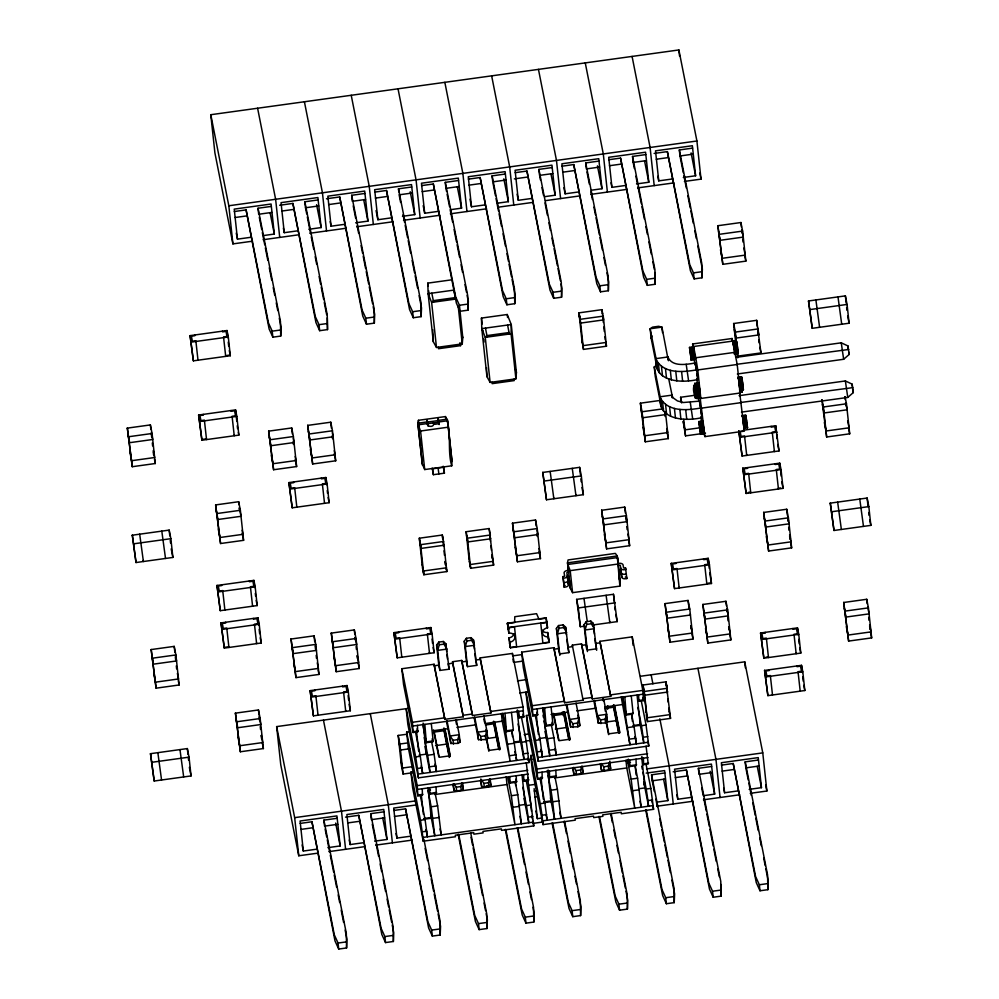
<?xml version="1.0" encoding="UTF-8"?>
<svg xmlns="http://www.w3.org/2000/svg" width="999" height="999" viewBox="0 0 999 999"><rect width="100%" height="100%" fill="white"/><g stroke="black" fill="none" stroke-linecap="round" stroke-linejoin="round"><path stroke-width="1.5" d="M451.735 465.809C447.003 450.237 452.247 431.056 445.467 416.571L418.444 420.304L417.844 423.214L422.215 463.761L424.712 469.555L451.735 465.809L452.01 461.288L447.652 420.741L438.436 422.015L438.024 419.592M569.418 580.869L570.392 588.486L572.577 592.657L619.867 586.113L617.245 555.968L615.372 553.396L568.081 559.939L567.482 562.849L568.606 571.965L566.87 572.689L568.369 584.44A3.284 1.923 -6.1 0 1 565.571 587.025L564.21 587.225L562.924 576.598L564.71 576.148L564.073 572.852A3.734 2.185 -6.1 0 1 566.895 570.566L568.294 570.354M515.909 378.833L511.063 333.791L511.263 324.538L507.242 314.51L481.456 318.082L481.78 328.609L486.95 376.673L490.122 382.405L515.909 378.833L516.433 372.59L511.263 324.538L481.78 328.609L485.264 337.362L490.122 382.405M622.502 696.665L629.969 744.767L621.178 696.852M234.315 211.526L246.091 209.89L269.131 329.008L272.852 337.163L280.707 336.076L280.444 321.341L258.042 208.242L271.278 206.406M280.707 336.076L281.094 327.347L279.27 318.182M279.658 205.257L292.894 203.421L315.934 322.527L319.668 330.681L327.51 329.595L327.247 314.872L304.857 201.761L318.094 199.937M327.51 329.595L327.297 317.819M300.175 823.413L311.95 821.777L334.99 940.896L338.711 949.05L346.566 947.964L346.303 933.228L323.901 820.129L337.138 818.293M326.473 198.776L339.71 196.94L362.749 316.059L366.471 324.213L374.325 323.127L374.063 308.391L351.66 195.292L364.897 193.456M346.566 947.964L346.94 939.235L345.13 930.069M374.325 323.127L374.712 314.398L373.189 306.755M345.517 817.145L358.753 815.309L381.793 934.415L385.527 942.569L393.369 941.483L393.107 926.76L370.716 813.648L383.953 811.825M374.75 192.095L386.513 190.472L409.553 309.578L413.286 317.732L421.128 316.646L420.866 301.91L398.476 188.811L411.713 186.988M393.369 941.483L393.756 932.766L392.245 925.124M421.128 316.646L421.516 307.917L419.093 295.692M393.793 810.464L405.569 808.828L428.608 927.946L432.33 936.1L440.184 935.014L439.922 920.279L423.876 839.272M421.553 185.614L433.329 183.991L456.368 303.097L460.089 311.263L467.944 310.177L467.682 295.442L445.279 182.342L458.529 180.507M440.184 935.014L440.559 926.285L438.136 914.06M467.944 310.177L468.331 301.448L467.12 295.329M458.166 834.34L475.412 921.465L479.145 929.619L486.988 928.533L486.725 913.798L470.691 832.791M468.369 179.146L480.132 177.51L503.171 296.628L506.905 304.782L514.747 303.696L514.485 288.961L492.095 175.861L505.332 174.026M486.988 928.533L487.375 919.804L486.163 913.698M514.747 303.696L515.134 294.967L512.112 279.683M505.282 829.395L522.227 914.984L525.949 923.151L533.803 922.065L533.541 907.329L517.794 827.846M515.172 172.665L526.948 171.041L549.987 290.147L553.708 298.301L561.563 297.215L561.301 282.492L538.898 169.38L552.147 167.557M533.803 922.065L534.178 913.336L532.966 907.217M561.563 297.215L561.95 288.499L561.038 283.903M552.085 822.926L569.03 908.516L572.764 916.67L580.606 915.584L580.344 900.848L564.61 821.378M561.987 166.196L573.751 164.56L596.79 283.679L600.524 291.833L608.366 290.746L608.104 276.011L585.714 162.912L598.95 161.076M580.606 915.584L580.993 906.855L577.971 891.57M608.366 290.746L608.753 282.018L606.942 272.852M598.901 816.445L615.846 902.035L619.567 910.189L627.422 909.102L627.16 894.38L611.113 813.373M608.791 159.715L620.566 158.092L643.606 277.198L647.327 285.352L655.182 284.265L654.919 269.53L632.517 156.431L645.766 154.595M627.422 909.102L627.797 900.386L625.986 891.208M655.182 284.265L654.957 272.49M645.704 809.964L662.649 895.554L666.383 903.72L674.225 902.634L673.963 887.899L651.573 774.799L664.81 772.964M654.133 153.446L667.369 151.611L690.409 270.717L694.143 278.883L701.985 277.797L701.723 263.062L679.332 149.962L692.569 148.127M674.225 902.634L674.612 893.905L671.89 880.144M701.985 277.797L702.372 269.068L697.839 246.141M673.176 771.802L686.425 769.979L709.465 889.085L713.186 897.239L721.041 896.153L720.779 881.418L698.376 768.318L711.613 766.483M721.041 896.153L720.816 884.377M721.465 765.122L733.229 763.498L756.268 882.604L760.002 890.771L767.844 889.684L767.582 874.949L745.192 761.85L758.428 760.014M767.844 889.684L768.231 880.956L765.808 868.73M619.867 586.113L620.142 581.593L617.557 557.567L567.807 564.46L567.482 562.849L617.245 555.968L618.369 565.084L620.317 565.359L621.815 577.047A3.284 1.923 -6.1 0 0 625.461 578.746L626.835 578.558L625.536 567.944L623.651 567.956L623.001 564.697A3.734 2.185 -6.1 0 0 619.455 563.299L618.044 563.473M570.067 586.875L570.267 584.415M452.085 279.77L427.809 283.129L428.134 293.669L433.304 341.72L436.476 347.452L462.262 343.893L462.787 337.637L459.44 305.257L455.719 297.09L433.329 183.991M433.404 422.902C435.464 427.809 425.137 427.597 427.56 422.053L438.611 420.529L439.123 424.612L438.374 420.991L438.436 422.015M689.497 347.402L691.32 360.164L689.497 347.402L693.294 346.878L694.817 359.116M699.013 395.616C696.166 406.643 690.009 383.803 696.103 385.052M694.78 384.54L694.767 383.266L696.553 396.178L700.237 395.679L699.325 387.175L698.451 382.767L698.463 384.028L694.78 384.54L696.553 396.178M698.838 421.566L700.661 434.328L698.838 421.566L702.634 421.029L704.158 433.279M702.522 421.054L702.572 422.177M736.438 342.957C736.088 336.201 739.035 356.031 737.799 352.485M742.07 378.896L741.758 377.335L737.886 377.31L738.386 379.395L742.07 378.896L742.831 383.866L743.368 389.71L739.685 390.222M741.595 378.059L741.758 377.335M742.232 391.833L739.71 392.045L742.232 391.833L742.145 389.647M744.417 415.696L741.97 416.034L745.866 415.472L747.464 427.847L746.79 424.675M743.78 428.359L743.768 427.097L747.452 426.585M438.761 642.107L439.298 644.78L437.687 650.374L439.835 670.429L449.15 669.205L445.841 643.743L443.369 641.47L438.761 642.107L436.625 645.017L438.936 666.545M476.698 665.334L473.476 639.922L471.016 637.649L466.408 638.286L466.933 640.958L465.322 646.553L467.482 666.608L476.785 665.384L475.999 661.375M568.843 652.584L565.621 627.172L563.161 624.899L558.553 625.536L559.078 628.209L557.467 633.803L559.79 655.394M596.653 650.299L593.269 623.351L590.809 621.078L586.201 621.715L586.725 624.387L585.114 629.982L587.437 651.573M668.131 359.727L661.925 327.123L658.616 326.286L652.534 327.135L650.137 328.758L656.043 358.616L657.08 368.231L651.173 338.374L651.935 335.851M452.809 784.265L454.008 790.309L456.668 790.933L461.276 790.296L460.864 786.55L462.025 782.779M480.457 780.444L481.655 786.475L484.315 787.112L488.911 786.475L488.511 782.716L489.672 778.958M572.602 767.694L573.801 773.738L576.448 774.362L581.056 773.726L580.656 769.967L581.818 766.208M600.249 763.873L601.435 769.904L604.095 770.541L608.703 769.904L608.304 766.146L609.465 762.387M446.441 721.241L450.836 743.493L458.091 743.393L457.692 739.647L459.253 734.715L456.256 719.63M474.075 717.419L478.484 739.672L485.739 739.572L485.339 735.826L486.888 730.893L483.903 715.796M566.221 704.67L570.629 726.922L577.884 726.822L577.484 723.076L579.033 718.144L576.048 703.046M593.868 700.848L598.276 723.101L605.531 723.001L605.119 719.243L606.68 714.322L603.696 699.225M417.47 725.399L417.682 731.867L413.074 732.504L412.462 722.277L401.848 668.731L434.103 664.26L444.867 719.317L463.299 716.77L452.535 661.713L461.75 660.439L472.515 715.496L490.946 712.949L480.169 657.891L512.425 653.433L523.026 706.98L523.651 717.207L519.043 717.844L517.532 710.227M431.293 723.488L433.166 740.933L432.779 741.782L426.323 742.669L424.837 724.375M422.24 788.748L422.452 795.216L417.844 795.853L417.232 785.626L406.63 732.08L409.677 731.655M436.063 786.837L436.276 793.306L429.832 794.205L429.62 787.724M511.451 712.399L513.336 729.832L512.937 730.694L506.493 731.58L505.007 713.286M519.043 717.844L518.831 711.375M537.25 708.828L537.474 715.296L532.867 715.933L532.242 705.706L521.64 652.16L553.896 647.689L564.66 702.747L583.091 700.199L582.929 698.701L592.145 697.427L592.295 698.925L610.726 696.378L599.962 641.321L632.217 636.863L642.819 690.409L643.431 700.636L638.823 701.273L637.624 695.179M516.233 775.748L516.446 782.217L509.989 783.104L509.777 776.635M551.073 706.917L552.959 724.35L552.559 725.212L546.116 726.098L544.63 707.804M526.286 762.687L528.421 780.556L523.813 781.193L523.601 774.725M542.032 772.177L542.245 778.646L537.637 779.282L537.025 769.055L526.411 715.509L529.458 715.084M555.856 770.266L556.068 776.735L549.612 777.622L549.4 771.153M631.243 695.828L633.116 713.261L632.729 714.123L626.273 715.009L624.8 696.715M638.823 701.273L638.611 694.804M636.013 759.178L636.226 765.646L629.782 766.533L629.57 760.064M646.078 746.116L648.214 763.985L643.606 764.622L643.393 758.154M466.97 665.534L464.26 641.196L466.408 638.286M558.891 651.51L556.406 628.446L558.553 625.536M586.7 649.213L584.053 624.625L586.201 621.715M567.919 581.48L569.58 580.968M737.362 373.988L843.656 359.278L849.2 354.445L847.964 345.954L841.258 342.819L736.513 357.305M741.47 412.125L847.764 397.427L853.308 392.582L852.771 387.637L852.072 384.103L845.366 380.956L739.073 395.666M656.643 365.272L654.245 366.908L655.269 376.511L661.188 406.368L660.152 396.765L654.245 366.908L657.192 366.496M461.276 790.296L463.224 789.035L462.574 783.029M488.911 786.475L490.871 785.202L490.222 779.195M581.056 773.726L583.016 772.464L582.367 766.445M608.703 769.904L610.651 768.631L609.852 761.126M458.091 743.393L460.052 742.22L459.253 734.715L450.037 735.988L447.04 720.903M485.739 739.572L487.699 738.398L486.888 730.893L477.672 732.167L474.687 717.07M577.884 726.822L579.845 725.649L579.033 718.144L569.817 719.417L566.833 704.332M605.531 723.001L607.492 721.827L606.68 714.322L597.464 715.596L594.48 700.499M252.547 241.184L232.917 243.893L214.897 152.859L210.789 114.71L678.883 49.95L696.915 140.996L701.011 179.133L684.402 181.431M210.789 114.71L228.821 205.757L696.915 140.996M234.965 217.532L246.728 215.909M271.928 212.412L258.691 214.248L258.042 208.242M281.78 211.051L293.544 209.428M304.857 201.761L305.507 207.767L318.743 205.944M328.584 204.583L340.347 202.947M365.547 199.463L352.31 201.298L351.66 195.292M375.399 198.102L387.162 196.478M412.362 192.994L399.125 194.817L400.636 202.46M422.202 191.621L433.966 189.997M459.165 186.513L445.929 188.349L446.541 191.396M469.018 185.152L480.781 183.516M505.981 180.032L492.744 181.868L492.095 175.861M514.348 178.883L527.584 177.048M552.784 173.564L539.547 175.387L538.898 169.38M562.637 172.203L574.4 170.567M599.6 167.083L586.363 168.918L585.714 162.912M609.44 165.722L621.216 164.098M632.517 156.431L633.166 162.437L646.403 160.614M656.256 159.241L668.019 157.617M679.332 149.962L679.982 155.969L693.219 154.133M236.251 233.054L237.462 239.148L251.286 237.238M263.574 235.539L274.325 234.053L271.091 204.021L234.228 209.116L237.462 239.148M283.366 228.109L284.265 232.68L298.089 230.769M308.841 229.283L321.129 227.572L317.894 197.54L281.044 202.647L284.265 232.68M330.169 221.628L331.081 226.199L344.905 224.288M355.656 222.802L367.944 221.104L364.71 191.071L327.847 196.166L331.081 226.199M376.074 210.577L377.884 219.73L391.708 217.807M402.46 216.321L414.747 214.623L411.513 184.59L374.662 189.685L377.884 219.73M423.189 205.632L424.7 213.249L438.524 211.338M450.811 209.64L461.563 208.154L458.329 178.109L421.466 183.217L424.7 213.249M470.005 199.151L471.503 206.768L485.327 204.857M497.614 203.159L508.366 201.673L505.132 171.641L468.281 176.736L471.503 206.768M517.107 194.206L518.319 200.3L532.142 198.389M544.43 196.691L555.182 195.192L551.947 165.16L515.084 170.267L518.319 200.3M563.923 187.725L565.122 193.818L578.945 191.908M591.233 190.21L601.985 188.724L598.751 158.691L561.9 163.786L565.122 193.818M611.026 182.767L611.937 187.35L625.761 185.427M636.513 183.941L648.801 182.243L645.566 152.21L608.703 157.305L611.937 187.35M657.841 176.299L658.741 180.869L672.564 178.958M683.316 177.472L695.604 175.774L692.369 145.729L655.519 150.837L658.741 180.869M263.124 239.723L299.363 234.703M309.927 233.242L346.166 228.234M356.743 226.761L392.982 221.753M403.546 220.292L439.785 215.272M450.362 213.811L486.6 208.803M498.676 207.13L533.404 202.322M545.491 200.649L580.219 195.854M590.784 194.38L627.022 189.373M637.599 187.912L673.838 182.892M717.881 225.712L740.921 222.527L742.619 231.094L745.841 261.126L722.814 264.323L717.881 225.712L722.814 264.323M719.58 234.278L742.619 231.094M453.933 290.097L428.134 293.669L431.63 302.41L436.476 347.452M431.818 293.157L433.304 300.649L455.419 297.59L455.581 299.101L431.63 302.41M190.085 335.639L227.01 330.532L228.296 336.988L230.307 355.731L193.381 360.839L190.085 335.639L193.381 360.839M191.371 342.095L228.296 336.988M246.091 209.89L268.481 323.002L272.203 331.156L280.057 330.07M292.894 203.421L315.297 316.521L319.018 324.675L326.873 323.589M339.71 196.94L362.1 310.052L365.821 318.206L373.676 317.12M386.513 190.472L408.916 303.571L412.637 311.725L420.492 310.639M459.44 305.257L467.295 304.171M480.132 177.51L502.534 290.622L506.256 298.776L514.11 297.69M526.948 171.041L549.338 284.141L553.059 292.295L560.914 291.209M573.751 164.56L596.153 277.672L599.875 285.826L607.729 284.74M620.566 158.092L642.956 271.191L646.678 279.345L654.532 278.259M667.369 151.611L689.772 264.71L693.493 272.877L701.348 271.79M226.711 355.494L229.021 355.169M582.205 342.944L578.958 312.849L601.96 309.665L603.646 319.892L580.644 323.077L580.506 322.352M578.958 312.849L580.244 319.305L603.246 316.134L606.48 346.216L583.478 349.4L581.793 339.185M485.464 328.109L486.95 335.602L509.065 332.542L509.228 334.041M485.264 337.362L511.063 333.791M460.427 344.143L460.589 345.654L438.474 348.713L438.311 347.202M808.516 300.974L845.379 295.879L847.077 304.445L849.088 323.214L812.237 328.321L808.516 300.974L812.237 328.321M810.214 309.54L847.077 304.445M735.589 341.533L733.641 323.514L756.68 320.329L760.963 352.922L737.924 356.106L737.712 355.045M733.641 323.514L735.339 332.08L758.378 328.896M693.269 349.962L692.619 343.968L732.067 338.511L737.2 364.485L740.271 392.994L700.836 398.451L699.899 395.904L704.944 436.6L744.38 431.143L739.585 391.97M198.626 415.022L235.564 409.902L236.838 416.371L238.861 435.114L201.923 440.222L198.626 415.022L201.923 440.222M692.619 343.968L693.568 346.516L733.004 341.059M732.654 341.283L736.425 340.909M689.722 347.789L693.406 347.277M732.729 341.421L736.525 341.308M689.859 348.451L693.543 347.939M732.841 341.82L732.991 342.482L736.675 341.97M690.034 349.35L693.718 348.838M732.991 342.482L733.154 343.381L736.837 342.869M127.335 428.109L150.374 424.925L152.073 433.491L155.295 463.524L132.268 466.708L127.335 428.109L132.268 466.708M689.747 350.524L693.905 349.925M733.154 343.381L733.341 344.468L737.025 343.956M690.409 351.66L694.093 351.149M737.212 345.179L733.528 345.691L733.341 344.468M690.596 352.972L694.293 352.472M737.412 346.503L733.728 347.015L734.078 349.687L737.774 349.175M199.912 421.478L236.838 416.371M656.043 358.616L667.931 356.968C672.152 367.47 686.925 364.31 695.529 362.974L697.926 379.445C682.042 383.416 652.971 382.118 656.206 358.591L657.579 369.917M690.784 354.333L694.48 353.821M733.915 348.364L737.599 347.852M690.958 355.644L694.642 355.144M691.108 356.893L694.792 356.381M734.228 350.924L737.911 350.412M691.221 357.992L694.917 357.48M734.352 352.023L738.036 351.511M693.568 346.516L695.791 357.754L735.227 352.297M129.033 436.675L152.073 433.491M691.308 358.903L694.992 358.391M734.427 352.934L738.124 352.422M691.133 359.628L695.042 359.078M734.265 353.658L738.161 353.109M691.246 360.04L695.042 359.503M734.377 354.071L738.174 353.534M696.89 369.83C683.516 372.177 664.447 374.113 656.543 360.314M736.325 364.373L848.663 349.488M700.836 398.451L697.764 369.942L737.2 364.485M202.934 439.335L205.245 439.023M307.729 425.387L330.769 422.202L332.467 430.769L335.701 460.801L312.662 463.986L307.729 425.387L312.662 463.986M268.669 431.143L291.708 427.959L293.394 436.526L296.628 466.558L273.601 469.742L268.669 431.143L273.601 469.742M309.428 433.953L332.467 430.769M270.367 439.71L293.394 436.526M694.73 383.429L698.526 382.892M737.849 377.46L741.658 376.923M694.73 383.853L698.638 383.291M695.092 384.478L698.776 383.966M738.224 378.509L741.907 377.997M428.034 426.086L427.06 421.94L417.844 423.214L422.527 465.372M438.124 420.417L447.327 419.143L452.01 461.288M693.643 385.402L698.95 384.852M693.606 385.976L696.278 385.589M695.441 386.451L699.138 385.939M738.573 380.482L742.257 379.97M427.872 423.663L438.936 422.14M695.641 387.674L699.325 387.175M742.444 381.206L738.761 381.718L739.66 388.948L743.356 388.436M434.765 424.3L438.911 423.726M695.828 388.998L699.525 388.486M738.96 383.029L742.644 382.517M696.016 390.347L699.712 389.835M739.148 384.378L742.831 383.866M696.191 391.67L699.874 391.158M739.31 385.701L743.006 385.189M660.152 396.765L672.04 395.117L672.327 397.864L671.952 395.129M695.429 398.301L694.892 392.47L697.352 392.132M427.322 422.589L427.385 423.551L418.169 424.825L420.567 431.019L447.589 427.272M696.34 392.907L700.024 392.395M739.46 386.938L743.144 386.426M696.453 394.006L700.149 393.494M739.585 388.037L743.268 387.525M696.54 394.917L700.224 394.405M681.093 401.773L680.606 397.265L695.966 395.142M665.421 411.576L668.331 438.611L645.292 441.795L640.359 403.184L660.327 400.424M696.365 395.654L700.274 395.092M739.497 389.685L743.393 389.123M695.329 396.128L700.237 395.679M739.597 390.085L743.406 389.56M695.416 397.04L699.1 396.528M739.772 390.909L742.22 390.559M695.454 397.727L699.15 397.215M739.597 391.633L742.269 391.246M695.466 398.151L699.15 397.639M668.693 378.708L672.24 396.116L673.338 397.977L677.434 400.936L683.428 402.51L699.637 401.123L702.035 417.582C686.151 421.553 657.067 420.267 660.302 396.74L661.675 408.067M640.359 403.184L642.057 411.763L663.561 408.778M700.998 407.979C687.624 410.327 668.556 412.262 660.651 398.451M740.434 402.522L852.771 387.637M701.872 408.079L741.308 402.622M741.957 415.596L745.754 415.072M699.063 421.953L702.747 421.441M698.838 422.003L702.522 421.491M699.2 422.614L702.884 422.102M742.319 416.645L746.016 416.133M699.362 423.514L703.059 423.002M742.494 417.545L746.178 417.033M822.015 399.825L823.426 406.968L846.465 403.783L849.699 433.816L826.66 437L821.89 399.9M699.55 424.6L703.234 424.088M746.365 418.119L742.669 418.631L743.693 426.186L747.377 425.674M288.911 482.604L325.836 477.497L327.123 483.953L329.133 502.697L292.207 507.804L288.911 482.604L292.207 507.804M699.75 425.824L703.433 425.312M742.869 419.855L746.553 419.343M699.937 427.135L703.621 426.635M743.069 421.178L746.753 420.666M700.249 427.747L684.889 429.87L683.191 421.303L685.539 435.876L705.506 433.116M700.124 428.484L703.808 427.984M743.256 422.527L746.94 422.015M700.299 429.807L703.983 429.308M743.418 423.851L747.102 423.339M700.449 431.044L704.133 430.544M743.568 425.087L747.252 424.575M700.561 432.142L704.245 431.643M290.185 489.06L327.123 483.953M700.649 433.067L704.332 432.555M743.818 427.784L747.502 427.272M700.586 434.203L704.382 433.666M743.706 428.234L747.502 427.697M743.418 430.207L775.736 425.736L779.033 450.936L742.095 456.043L738.798 430.844L742.095 456.043M742.407 431.081L740.097 431.406L741.096 436.426L744.555 435.951L746.715 455.407L746.578 454.682M215.634 504.92L238.674 501.723L240.372 510.289L243.594 540.334L220.567 543.518L215.634 504.92L220.567 543.518M432.192 468.081L433.366 474.687L444.43 473.164L443.194 466.208M740.084 437.3L777.01 432.192M217.332 513.486L240.372 510.289M542.782 472.44L579.632 467.345L581.331 475.911L583.354 494.68L546.49 499.775L542.782 472.44L546.49 499.775M132.318 535.202L169.168 530.107L170.866 538.673L172.889 557.442L136.026 562.537L132.318 535.202L136.026 562.537M544.467 481.006L581.331 475.911M134.016 543.768L170.866 538.673M742.831 468.256L779.757 463.149L781.043 469.605L783.054 488.349L746.128 493.456L742.831 468.256L746.128 493.456M744.105 474.712L781.043 469.605M601.685 510.277L624.725 507.08L626.423 515.659L629.645 545.691L606.618 548.876L601.685 510.277L606.618 548.876M512.499 523.176L535.526 519.992L537.225 528.558L540.459 558.591L517.42 561.775L512.499 523.176L517.42 561.775M748.288 492.42L750.599 492.095L750.736 492.819L748.726 474.075L748.588 473.351L745.117 473.838L744.13 468.806L747.589 468.331L747.452 467.619M780.606 487.949L778.296 488.261L778.433 488.986L776.285 469.518L779.744 469.043L778.745 464.023L775.286 464.498L775.137 463.786M422.552 568.294L419.305 538.211L442.307 535.027L443.544 541.708M469.355 561.825L466.121 531.73L489.123 528.546L493.631 565.097L470.641 568.281L469.393 561.6M603.384 518.843L626.423 515.659M419.305 538.211L420.591 544.667L443.581 541.483L446.828 571.578L423.826 574.762L422.589 568.069M490.397 535.002L467.395 538.186L470.641 568.281M514.185 531.743L537.225 528.558M216.983 585.476L253.908 580.369L255.182 586.825L257.205 605.569L220.28 610.676L216.983 585.476L220.28 610.676M830.281 503.134L867.132 498.039L868.83 506.605L870.853 525.374L833.99 530.481L830.281 503.134L833.99 530.481M763.686 512.437L786.725 509.253L788.423 517.819L791.645 547.864L768.618 551.048L763.686 512.437L768.618 551.048M218.257 591.932L255.182 586.825M831.98 511.7L868.83 506.605M765.384 521.016L788.423 517.819M570.392 588.486L567.807 564.46L570.204 570.641L617.494 564.098M221.004 622.901L257.929 617.794L259.216 624.25L261.226 642.994L224.3 648.101L221.004 622.901L224.3 648.101M569.093 576.473L567.382 577.047L567.882 579.932A3.284 1.923 -6.1 0 1 565.084 582.529L563.723 582.717M618.856 569.58L620.741 569.73L621.328 572.539A3.284 1.923 -6.1 0 0 624.987 574.238L626.348 574.05M562.924 576.598L563.236 578.209L564.597 578.021A3.284 1.923 -6.1 0 0 567.407 575.436M671.241 563.411L708.179 558.304L709.452 564.76L711.475 583.503L674.537 588.611L671.241 563.411L674.537 588.611M619.018 572.489L620.029 572.34M619.343 574.088L621.228 574.238L621.815 577.047M222.29 629.358L259.216 624.25M672.527 569.867L709.452 564.76M563.886 585.614L565.159 585.439M625.249 577.122L626.51 576.947L626.835 578.558M151.174 649.562L174.201 646.378L175.899 654.944L179.133 684.977L156.094 688.174L151.174 649.562L156.094 688.174M225.312 647.227L227.622 646.902M331.293 633.104L354.32 629.919L356.019 638.486L359.253 668.518L336.213 671.703L331.293 633.104L336.213 671.703M584.765 626.111L580.332 626.723L576.623 599.375L613.473 594.28L617.195 621.615L593.606 624.887M152.872 658.129L175.899 654.944M291.046 639.023L314.073 635.839L315.771 644.405L319.006 674.437L295.966 677.622L291.046 639.023L295.966 677.622M707.866 583.266L710.177 582.941M393.906 632.642L430.831 627.534L432.105 633.99L434.128 652.734L397.202 657.841L393.906 632.642L397.202 657.841M332.979 641.67L356.019 638.486M576.623 599.375L578.321 607.941L615.172 602.847M292.732 647.589L315.771 644.405M541.97 629.919A5.582 4.52 -11.2 0 0 547.677 632.517L549.125 642.432L510.427 647.789L509.827 642.157A5.582 4.52 -11.2 0 0 514.86 636.887A5.582 4.52 -11.2 0 0 508.853 633.141L507.392 623.226L546.103 617.882L546.977 622.464L540.746 623.326L542.869 642.994L549.1 642.132L548.251 637.849M395.179 639.11L432.105 633.99M540.397 618.968L546.128 618.181M665.034 603.621L688.074 600.436L689.772 609.003L693.006 639.035L669.967 642.22L665.034 603.621L669.967 642.22M507.392 623.226L508.241 627.522L546.94 622.165L547.552 627.797A5.582 4.52 -11.2 0 0 542.507 633.066A5.582 4.52 -11.2 0 0 548.526 636.8M702.909 604.47L725.948 601.286L727.647 609.852L730.881 639.897L707.841 643.081L702.909 604.47L707.841 643.081M666.733 612.187L689.772 609.003M439.298 644.78L443.906 644.143L446.903 649.1L437.687 650.374L436.625 645.017M466.933 640.958L471.54 640.322L474.537 645.279L465.322 646.553L464.26 641.196M559.078 628.209L563.686 627.572L566.683 632.529L557.467 633.803L556.406 628.446M586.725 624.387L591.333 623.751L594.33 628.708L585.114 629.982L584.053 624.625M704.607 613.049L727.647 609.852M510.389 647.489L516.62 646.628L514.51 626.96L508.279 627.822L507.43 623.526L514.61 622.539L514.785 616.708L536.588 613.686L538.961 619.168M843.705 602.484L866.732 599.288L868.431 607.867L871.665 637.899L848.626 641.083L843.705 602.484L848.626 641.083M553.896 647.689L554.058 649.2L558.666 648.563L559.715 653.908L568.931 652.634L567.869 647.277L572.477 646.64L572.315 645.142L581.53 643.868L592.145 697.427M434.103 664.26L434.265 665.771L438.873 665.134L439.935 670.491M463.299 716.77L452.697 663.224L448.089 663.86L449.15 669.205M461.75 660.439L461.913 661.937L466.521 661.301L467.582 666.658M475.724 660.027L480.332 659.39L490.946 712.949M595.516 643.456L600.124 642.819L610.726 696.378M512.637 655.893L521.878 654.607M845.391 611.051L868.431 607.867M310.127 690.646L347.053 685.539L348.326 691.995L350.349 710.739L313.424 715.846L310.127 690.646L313.424 715.846M513.923 662.349L523.151 661.076M760.564 632.991L797.489 627.884L798.763 634.34L800.786 653.084L763.86 658.191L760.564 632.991L763.86 658.191M311.401 697.102L348.326 691.995M761.837 639.447L798.763 634.34M235.427 713.149L258.466 709.964L260.165 718.531L263.386 748.563L240.359 751.76L235.427 713.149L240.359 751.76M517.482 680.881L526.71 679.595M237.125 721.715L260.165 718.531M766.021 657.155L768.331 656.83L768.468 657.554L766.458 638.811L766.308 638.086L762.849 638.573L761.862 633.553L765.321 633.066L765.172 632.355M318.406 853.071L298.776 855.781L280.756 764.747L276.648 726.598L409.528 708.216M519.755 692.969L528.933 691.72M640.546 676.248L744.742 661.837L762.774 752.884L766.87 791.021L750.261 793.318M643.019 685.014L666.008 681.83L670.529 718.381L647.527 721.565L643.019 685.014L644.255 691.695M150.487 753.683L187.337 748.576L189.036 757.155L191.059 775.923L154.196 781.018L150.487 753.683L154.196 781.018M764.585 670.429L801.523 665.322L802.796 671.778L804.819 690.521L767.881 695.629L764.585 670.429L767.881 695.629M412.462 722.277L444.705 717.819M463.136 715.272L472.352 713.998M490.784 711.45L523.026 706.98M532.242 705.706L564.497 701.248M610.564 694.867L642.819 690.409M667.295 688.286L644.293 691.47L647.527 721.565M765.871 676.885L802.796 671.778M412.862 726.036L523.439 710.739M532.654 709.465L643.219 694.168M152.173 762.249L189.036 757.155M413.461 731.655L418.069 731.018M519.43 716.995L524.038 716.358M533.254 715.084L537.862 714.447M639.223 700.424L643.831 699.787M413.848 772.564L403.097 774.05L401.398 765.484L398.176 735.439L407.38 734.165M447.989 728.683L433.953 730.619L439.235 757.292L450.287 755.768L445.005 729.095M456.918 727.447L476.273 724.762M485.089 723.551L502.222 721.178L510.177 761.338L502.722 713.236L506.493 731.58M551.023 714.422L567.769 712.112M576.71 710.876L596.053 708.191M604.882 706.98L622.015 704.607M434.303 732.055L443.981 730.719L449.263 757.442M485.439 724.987L493.731 723.838L498.726 749.075M552.709 715.684L563.761 714.148L568.756 739.397M605.232 708.416L613.523 707.267L618.518 732.504M398.176 735.439L399.862 744.018L407.542 742.956M426.723 741.82L433.166 740.933M506.88 730.731L513.336 729.832M546.503 725.249L552.959 724.35M626.673 714.16L633.116 713.261M450.836 743.493L450.037 735.988L453.084 740.284L457.692 739.647M478.484 739.672L477.672 732.167L480.731 736.463L485.339 735.826M570.629 726.922L569.817 719.417L572.877 723.713L577.484 723.076M601.348 722.677L598.276 723.101L597.464 715.596L600.511 719.879L605.119 719.243M409.727 748.75L400.512 750.024L398.813 741.445M435.564 745.641L446.628 744.105M486.713 738.561L496.391 737.225M555.357 729.07L566.421 727.534M616.171 720.654L606.493 721.99L608.778 733.84L619.842 732.304L614.56 705.631M524.188 734.627L528.808 733.99M419.081 755.144L426.461 754.133L423.114 723.089M514.547 741.945L520.442 741.121M538.873 738.573L546.241 737.549L543.056 707.991M632.854 725.574L640.234 724.55M525.474 741.083L531.63 740.234M514.622 742.694L520.529 741.87L517.12 710.227M634.415 726.123L640.309 725.299L637.075 695.179M521.503 717.507L526.273 741.608L529.008 762.549L418.431 777.846L407.829 724.287L406.156 708.716L415.696 756.905L420.304 756.268L422.639 773.451L421.153 765.971M424.188 737.587L427.684 755.256L434.128 754.357L436.463 771.54L434.99 764.098M507.842 744.155L514.298 743.268L516.633 760.451L516.046 757.529M518.056 723.988L521.665 742.245L526.273 741.608M641.296 700.936L646.066 725.037L648.801 745.978L538.224 761.275L527.622 707.717L525.949 692.132L535.489 740.334L540.097 739.697L542.432 756.88L540.946 749.4M545.054 726.485L547.464 738.673L553.921 737.786L556.256 754.969L555.069 749.013M627.634 727.584L634.078 726.698L636.413 743.88L634.964 736.563M637.837 707.417L641.458 725.674L646.066 725.037M411.663 766.77L402.447 768.044L400.761 759.477M418.431 777.846L417.432 768.468L422.04 767.831M424.95 746.553L430.007 772.439L429.408 766.82L435.851 765.921M509.577 755.731L516.021 754.832M519.842 738.099L524 759.427L523.389 753.808L527.996 753.171M538.224 761.275L537.212 751.897L541.82 751.26M545.042 731.493L549.8 755.856L549.2 750.249L555.644 749.35M629.358 739.148L635.814 738.261M639.71 722.277L643.793 742.856L643.181 737.237L647.789 736.6M526.273 780.868L531.043 804.957L533.791 825.898L501.535 830.356L501.373 828.858L482.942 831.405L483.104 832.904L473.888 834.177L473.726 832.679L455.307 835.226L455.469 836.737L423.214 841.195L412.612 787.637L410.926 772.065L413.923 771.653M646.066 764.285L650.836 788.386L653.571 809.327L621.328 813.785L621.166 812.287L602.734 814.834L602.897 816.333L593.681 817.607L593.518 816.108L575.087 818.656L575.249 820.167L543.006 824.625L532.392 771.066L530.719 755.494L533.716 755.069M418.032 774.088L528.608 758.79M537.824 757.517L648.388 742.22M527.484 759.827L532.105 759.19M417.232 785.626L527.809 770.329M537.025 769.055L647.589 753.758M417.632 789.385L528.209 774.088M537.425 772.814L648.001 757.517M430.519 790.059L427.947 790.409L431.181 806.78L434.79 835.788L430.631 814.447M627.347 759.702L627.896 762.749L630.481 762.399M453.971 783.89L456.268 787.187L460.864 786.55M481.605 780.069L483.903 783.353L488.511 782.716M573.751 767.319L576.048 770.604L580.656 769.967M601.398 763.498L603.696 766.782L608.304 766.146M418.244 795.004L422.852 794.367M430.219 793.343L436.675 792.457M510.389 782.254L516.833 781.368M524.213 780.344L528.821 779.707M538.024 778.433L542.632 777.796M550.012 776.772L556.455 775.886M630.169 765.684L636.625 764.784M643.993 763.773L648.601 763.136M486.263 785.838L490.871 785.202L489.972 780.681M434.815 794.517L507.005 784.527L514.96 824.687L511.351 795.691L507.854 778.021M554.607 777.946L626.785 767.956L634.74 808.116L631.131 779.108L627.896 762.749M276.648 726.598L294.668 817.644L415.472 800.923M527.522 779.195L528.721 785.264L536.276 784.215M646.503 768.968L762.774 752.884M416.745 804.869L393.706 808.054L396.94 838.086L410.764 836.175M646.178 773.126L664.61 770.579L667.844 800.611L657.092 802.097M534.228 791.033L537.162 790.621M431.181 806.78L437.637 805.881L441.233 834.889L440.059 828.945M511.351 795.691L517.794 794.792L521.403 823.8L519.917 816.32M548.001 775.224L550.973 790.209L557.417 789.31L561.026 818.318L559.852 812.362M631.131 779.108L637.587 778.221L641.196 807.229L640.009 801.248M300.824 829.42L312.587 827.784M337.787 824.3L324.55 826.136L323.901 820.129M347.627 822.939L359.403 821.315M384.603 817.831L371.353 819.655L370.716 813.648M394.443 816.47L406.206 814.834M534.865 797.04L537.812 796.628M651.573 774.799L652.222 780.806L665.459 778.97M675.299 777.609L687.062 775.986M712.262 772.489L699.025 774.325L698.376 768.318M722.115 771.128L733.878 769.505M745.192 761.85L745.841 767.856L759.078 766.021M423.863 818.493L431.231 817.482M519.318 805.294L525.224 804.47L522.052 775.099M543.643 801.922L551.023 800.911M639.11 788.723L645.004 787.899L641.683 757.005M423.938 819.255L431.306 818.231L428.009 787.587M543.731 802.672L551.098 801.66L547.802 771.016M432.904 818.343L439.36 817.444M513.074 807.254L519.53 806.355M550.424 797.876L554.57 819.205L552.697 801.772L559.153 800.873M632.866 790.684L639.31 789.784M410.926 772.065L420.479 820.254L425.087 819.617L427.422 836.8L425.974 829.495M522.827 787.337L526.448 805.594L531.043 804.957M530.719 755.494L540.259 803.683L544.867 803.046L547.202 820.229L546.041 814.385M642.919 772.289L646.228 789.023L650.836 788.386M423.214 841.195L422.202 831.83L426.81 831.193M524.013 798.413L528.771 822.776L528.171 817.17L532.779 816.533M543.006 824.625L541.995 815.246L546.603 814.61M643.818 782.267L648.563 806.205L647.964 800.586L652.572 799.949M302.11 844.942L303.321 851.036L317.145 849.125M327.884 847.639L340.172 845.941L336.938 815.908L300.087 821.003L303.321 851.036M349.225 839.997L350.125 844.567L363.948 842.656M374.7 841.17L386.988 839.46L383.753 809.427L346.89 814.535L350.125 844.567M535.851 811.038L537.362 818.656L541.97 818.019M676.885 794.655L677.797 799.237L691.62 797.314M703.895 795.616L714.647 794.13L711.425 764.098L674.562 769.193L677.797 799.237M723.701 788.186L724.6 792.756L738.423 790.846M749.175 789.36L761.463 787.662L758.229 757.617L721.365 762.724L724.6 792.756M422.814 837.437L533.379 822.14M542.594 820.866L653.171 805.569M328.983 851.61L365.222 846.59M375.786 845.129L412.025 840.122M532.829 823.401L543.394 821.94M656.643 806.268L692.881 801.26M703.458 799.799L739.697 794.779M311.95 821.777L334.34 934.889L338.062 943.044L345.916 941.957M358.753 815.309L381.143 928.408L384.877 936.562L392.719 935.476M405.569 808.828L427.959 921.94L431.68 930.094L439.535 929.008M458.728 834.452L474.762 915.459L478.496 923.613L486.338 922.527M505.844 829.507L521.578 908.978L525.299 917.144L533.154 916.058M552.647 823.026L568.381 902.509L572.115 910.663L579.957 909.577M599.462 816.558L615.197 896.028L618.918 904.182L626.773 903.096M646.266 810.077L662 889.547L665.734 897.714L673.576 896.627M686.425 769.979L708.815 883.079L712.537 891.233L720.391 890.146M733.229 763.498L755.619 876.598L759.352 884.764L767.195 883.678M743.368 389.71L742.682 386.526M693.294 346.878L693.431 350.025M699.113 397.802L698.788 396.603M618.781 577.697L620.142 581.593M704.008 434.041L704.944 436.6M514.985 368.244L516.433 372.59M461.825 334.74L462.787 337.637M742.157 391.708L741.745 389.735M693.718 385.527L694.892 392.47M622.614 696.74L626.273 715.009M438.074 468.044L438.898 473.926M847.676 316.084L849.088 323.214M837.999 296.903L841.72 324.238M848.738 352.085L849.2 354.445M852.609 389.048L853.308 392.582M841.258 342.819L843.656 359.278M845.366 380.956L847.764 397.427M869.717 519.667L870.853 525.374M845.054 396.64L846.465 403.783M845.716 402.722L847.115 409.79L824.075 412.974L822.377 404.408M847.651 420.741L849.05 427.809L826.023 430.994L824.325 422.427M848.563 428.096L849.699 433.816M859.764 499.063L863.486 526.398M815.896 299.962L819.605 327.297M867.681 606.793L869.08 613.873L846.041 617.057L844.342 608.491M869.617 624.825L871.016 631.892L847.976 635.077L846.29 626.51M870.529 632.18L871.665 637.899M837.649 502.122L841.37 529.458M741.857 230.032L743.256 237.1L720.229 240.297L718.531 231.718M743.805 248.052L745.204 255.12L722.165 258.316L720.466 249.738M744.717 255.419L745.841 261.126M757.617 327.834L759.028 334.902L735.988 338.087L734.29 329.52M759.864 347.352L760.963 352.922M777.746 444.48L779.033 450.936M771.116 426.373L771.253 427.097L774.725 426.61L775.711 431.63L772.252 432.117L774.412 451.573L774.275 450.861M781.78 481.88L783.054 488.349M787.662 516.758L788.561 521.266M788.848 522.764L789.06 523.826L766.033 527.022L764.335 518.444M789.61 534.777L790.496 539.285M790.796 540.784L791.008 541.845L767.969 545.042L766.27 536.475M790.796 543.568L791.645 547.864M799.762 647.914L800.786 653.084M792.869 628.521L793.019 629.233L796.478 628.758L797.477 633.778L794.005 634.265L796.166 653.721L796.028 652.996M803.795 685.351L804.819 690.521M736.875 353.546L737.724 357.829M699.812 173.064L701.011 179.133M796.902 665.958L797.04 666.67L800.511 666.196L801.498 671.216L798.039 671.703L800.199 691.158M691.083 152.909L695.604 175.774M679.982 155.969L683.304 172.777M683.915 175.836L686.338 188.062M687.849 195.704L690.272 207.929M690.871 210.989L693.294 223.214M694.804 230.856L696.315 238.499M769.205 669.792L769.342 670.504L765.883 670.991L766.882 676.011L770.341 675.536L772.502 694.992M696.84 373.963L697.926 379.445M632.08 56.431L650.099 147.465L654.208 185.614M700.674 410.726L702.035 417.582M686.188 364.273L688.573 380.731M644.567 160.901L648.801 182.243M690.284 402.41L692.682 418.881M765.671 784.952L766.87 791.021M726.885 608.791L728.283 615.859L705.257 619.055L703.558 610.489M757.242 766.32L761.463 787.662M728.833 626.81L730.232 633.89L707.192 637.075L705.494 628.508M729.745 634.178L730.881 639.897M680.606 397.265L681.743 402.984M633.166 162.437L634.377 168.556M635.888 176.199L637.399 183.841M638.011 186.888L641.346 203.709M641.945 206.768L644.367 218.993M645.878 226.636L647.389 234.278M648.9 241.92L651.323 254.146M652.834 261.788L654.357 269.43M711.475 583.503L709.727 572.714M745.841 767.856L748.251 780.082M748.863 783.129L751.285 795.366M752.796 803.009L755.219 815.234M755.818 818.293L758.241 830.519M759.752 838.161L761.275 845.803M763.686 858.029L765.209 865.671M703.558 558.941L703.696 559.665L707.167 559.178L708.154 564.21L704.695 564.685L706.855 584.14M665.521 413.511L665.734 414.573L642.707 417.769L641.008 409.19M666.87 428.534L667.682 432.592L644.642 435.789L642.944 427.222M666.907 431.468L668.331 438.611M585.264 62.9L603.296 153.946L607.392 192.083M688.723 606.443L689.31 609.44M690.209 613.935L690.421 615.009L667.382 618.194L665.684 609.627M690.958 625.961L692.357 633.029L669.318 636.213L667.619 627.647M691.87 633.329L693.006 639.035M697.926 668.319L715.958 759.352L720.067 797.502M597.464 165.859L601.985 188.724M675.861 562.774L675.998 563.486L672.539 563.973L673.538 568.993L676.997 568.518L679.158 587.974L679.02 587.262M710.127 771.265L714.647 794.13M586.962 171.978L589.385 184.203M590.896 191.845L592.407 199.488M593.93 207.13L595.441 214.773M596.041 217.819L599.375 234.64M599.974 237.7L602.397 249.925M603.908 257.567L605.419 265.21M701.748 788.086L703.259 795.728M703.87 798.775L706.293 811.013M706.892 814.06L709.315 826.298M709.914 829.345L713.249 846.165M713.86 849.225L716.271 861.45M717.794 869.093L719.305 876.735M602.372 313.436L602.509 314.148L601.96 309.665M605.968 343.631L606.48 346.216M666.258 683.478L667.257 688.511M666.42 685.589L666.558 686.301L666.008 681.83M667.557 691.333L667.694 692.045L644.705 695.229L644.555 694.505M668.993 708.878L668.843 708.154L669.255 711.912M669.979 713.898L670.129 714.61L647.127 717.794L646.99 717.082M669.293 711.7L670.529 718.381M538.461 69.381L556.48 160.414L560.589 198.564M625.961 516.096L627.06 521.665L604.033 524.85L602.335 516.283M627.896 534.115L629.008 539.685L605.968 542.869L604.27 534.303M628.808 541.408L629.645 545.691M651.123 674.787L652.921 683.89M659.839 718.793L669.155 765.833L673.251 803.97M580.207 319.53L579.208 314.51L579.507 317.332L579.37 316.608M550.948 173.863L555.182 195.192M582.929 344.917L583.079 345.642L606.081 342.457L605.931 341.745L606.243 344.568M625.536 567.944L625.861 569.542L624.5 569.73A3.284 1.923 -6.1 0 1 620.841 568.044M663.623 779.27L667.844 800.611M643.418 688.773L643.556 689.485M645.854 711.338L645.991 712.062M539.847 176.923L540.459 179.982M541.97 187.625L543.481 195.267M544.992 202.909L547.415 215.135M548.926 222.777L550.449 230.419M551.96 238.062L553.471 245.704M554.07 248.751L557.405 265.572M558.016 268.619L560.427 280.856M642.844 697.627L643.431 700.636M646.291 714.872L647.29 719.904M647.889 741.383L648.801 745.978M652.222 780.806L654.333 791.508M655.844 799.138L657.367 806.78M659.777 819.018L661.301 826.66M661.9 829.707L664.323 841.945M664.922 844.992L667.344 857.229M667.956 860.276L670.379 872.502M615.784 614.472L617.195 621.615M651.76 800.149L652.359 803.208M652.971 806.268L653.571 809.327M642.095 757.005L643.606 764.622M634.078 726.698L631.668 714.497L632.417 721.415M641.72 766.221L642.32 769.255M643.806 781.842L645.004 787.899M606.106 595.292L609.827 622.639L609.615 621.565M581.942 487.537L583.354 494.68M637.587 778.221L635.164 766.021L636.126 774.887M572.265 468.356L575.973 495.704L575.761 494.63M628.309 759.103L629.782 766.533M491.645 75.849L509.677 166.895L513.773 205.045M614.073 704.907L619.655 733.091M613.411 704.994L618.993 733.191M503.846 178.809L508.366 201.673M595.779 644.792L596.578 648.813L587.362 650.087L586.301 644.73L581.693 645.366L581.53 643.868M590.809 621.078L591.333 623.751M583.99 598.351L587.237 621.366M602.784 698.089L603.371 701.048M604.845 708.466L605.431 711.438M606.018 714.41L607.492 721.827M605.956 721.278L608.591 734.627M609.765 764.11L610.651 768.631M550.149 471.416L553.858 498.763L553.658 497.689M493.044 183.391L495.467 195.629M496.066 198.676L498.489 210.914M499.1 213.961L501.51 226.186M503.034 233.828L505.457 246.066M506.968 253.709L508.479 261.351M509.078 264.398L511.5 276.636M582.005 646.902L592.295 698.925M567.844 581.768L568.369 584.44M610.851 814.784L612.362 822.427M613.886 830.069L615.396 837.711M616.907 845.354L618.418 852.996M619.929 860.639L622.352 872.864M622.964 875.923L625.386 888.148M572.315 645.142L583.091 700.199M507.579 325.05L509.065 332.542M563.161 624.899L563.686 627.572M577.784 715.259L578.371 718.231M578.958 721.203L579.845 725.649M537.062 530.494L537.874 534.565L514.835 537.749L513.136 529.183M539.01 548.513L539.81 552.584L516.783 555.769L515.084 547.202M581.818 766.42L583.016 772.464M539.048 551.448L540.459 558.591M444.842 82.33L462.862 173.376L466.97 211.513M554.058 649.2L564.66 702.747M564.797 712.524L570.079 739.198L559.028 740.721L553.746 714.048M546.99 624.937L547.552 627.797M564.31 711.788L569.892 739.984M563.648 711.875L569.23 740.072M549.125 642.432L547.677 632.517M562.312 712.025L562.912 715.059M457.33 186.813L461.563 208.154M553.259 713.323L558.541 740.022M551.972 722.24L552.559 725.212M447.14 194.455L449.562 206.681M450.162 209.74L452.584 221.965M454.108 229.608L456.518 241.833M457.13 244.892L459.552 257.118M461.063 264.76L462.574 272.402M464.997 284.64L466.508 292.27M551.261 724.4L553.921 737.786M542.869 709.74L546.116 726.098M564.048 821.265L566.47 833.491M567.981 841.133L570.404 853.358M571.915 861.001L573.426 868.643M574.937 876.285L576.448 883.928M544.78 725.087L543.968 721.016M555.069 777.409L557.417 789.31M454.233 291.596L455.419 297.59M536.863 712.25L537.474 715.296M548.101 770.004L549.612 777.622M535.277 715.384L540.097 739.697M459.99 342.645L460.589 345.654M532.867 715.933L523.314 667.732L521.64 652.16M540.059 778.733L544.867 803.046M490.359 535.227L489.123 528.546M490.659 538.049L490.796 538.773L467.807 541.945L466.121 531.73M537.637 779.282L528.096 731.081L526.411 715.509M513.948 633.791A5.582 4.52 -11.2 0 1 508.978 637.874L509.827 642.157M493.094 560.614L493.231 561.338L470.229 564.522L470.092 563.798L470.392 566.62M509.552 643.206L510.427 647.789M493.631 565.097L491.945 554.882L492.357 558.641M523.051 714.198L523.651 717.207M398.027 88.811L416.059 179.845L420.154 217.994M528.096 757.954L529.008 762.549M527.822 777.547L528.421 780.556M410.214 191.758L414.747 214.623M532.879 821.303L533.791 825.898M522.602 775.099L523.813 781.193M511.875 731.068L514.298 743.268M514.885 751.673L515.472 754.595M515.846 779.17L516.446 782.217M403.059 214.685L404.57 222.327M405.169 225.387L407.592 237.612M408.204 240.672L410.626 252.897M412.137 260.539L414.56 272.764M415.159 275.824L417.582 288.049M466.521 535.489L466.67 536.213M517.794 794.792L515.384 782.592L515.696 785.551M468.956 558.066L469.093 558.778M508.816 777.16L509.989 783.104M517.232 827.746L521.478 849.138M522.077 852.197L524.5 864.422M526.011 872.065L528.434 884.29M529.945 891.932L531.456 899.575M494.767 722.202L500.049 748.888L488.998 750.411L486.65 738.561M494.28 721.478L499.862 749.675M444.105 471.553L444.43 473.164M493.618 721.565L499.2 749.762M471.016 637.649L471.54 640.322M483.878 719.105L484.465 722.077M485.939 729.495L486.525 732.467M487.112 735.426L487.699 738.398M486.463 739.322L488.811 751.198M443.843 544.53L443.993 545.242L420.991 548.426L419.555 539.86M446.278 567.095L446.416 567.819L423.426 570.991L423.276 570.279L423.588 573.101M446.078 567.407L446.578 569.917M446.053 567.694L446.828 571.578M351.223 95.28L369.243 186.326L373.351 224.463M461.913 661.937L472.515 715.496M363.711 199.763L367.944 221.104M443.369 641.47L443.906 644.143M455.944 721.453L456.531 724.412M459.178 737.774L460.052 742.22M353.221 205.881L355.644 218.107M357.155 225.749L358.666 233.391M361.089 245.617L362.6 253.259M363.211 256.318L365.634 268.544M366.233 271.603L368.656 283.828M369.255 286.888L372.59 303.696M419.717 541.97L419.855 542.682M422.14 564.535L422.29 565.259M462.025 782.991L463.224 789.035M471.029 837.274L472.539 844.917M473.151 847.976L479.508 880.069M480.107 883.128L482.529 895.354M484.04 902.996L485.551 910.638M433.104 647.564L434.128 652.734M434.265 665.771L444.867 719.317M426.211 628.171L426.361 628.895L429.82 628.408L430.806 633.441L427.347 633.915L429.508 653.371L429.37 652.659M444.53 728.358L450.112 756.555M443.868 728.446L449.45 756.643M433.466 729.894L438.761 756.605M432.18 738.81L432.779 741.782M431.768 742.457L434.128 754.357M304.408 101.761L322.44 192.795L326.536 230.944M423.089 726.31L426.323 742.669M434.977 792.494L437.637 805.881M316.596 204.72L321.129 227.572M398.514 632.005L398.663 632.729L395.192 633.204L396.191 638.224L399.65 637.749L401.81 657.205L401.673 656.493M417.082 728.82L417.682 731.867M428.621 788.099L429.832 794.205M415.497 731.955L420.304 756.268M413.074 732.504L403.534 684.303L401.848 668.731M305.507 207.767L306.718 213.886M307.317 216.945L310.652 233.754M311.251 236.813L313.674 249.038M315.185 256.681L316.695 264.323M319.118 276.548L320.629 284.191M321.241 287.25L323.664 299.475M324.263 302.535L326.685 314.76M420.267 795.304L425.087 819.617M417.844 795.853L408.304 747.664L406.63 732.08M425.124 848.338L427.547 860.564M429.058 868.206L430.581 875.848M431.181 878.908L433.603 891.133M434.203 894.192L437.537 911.001M332.305 432.704L333.117 436.775L310.077 439.96L308.379 431.393M334.253 450.724L335.052 454.795L312.013 457.979L310.327 449.413M334.29 453.658L335.701 460.801M257.605 108.229L275.624 199.276L279.732 237.425M396.029 833.516L396.94 838.086M328.109 497.527L329.133 502.697M355.269 637.424L356.668 644.492L333.629 647.677L331.93 639.11M370.267 713.648L388.286 804.682L392.395 842.831M270.092 212.712L274.325 234.053M358.129 662.812L359.253 668.518M321.228 478.134L321.366 478.846L324.825 478.371L325.824 483.391L322.365 483.878L324.525 503.334M382.754 818.131L386.988 839.46M259.303 217.307L261.726 229.533M262.325 232.592L264.747 244.817M265.347 247.877L267.769 260.102M269.28 267.744L271.703 279.97M273.214 287.612L274.737 295.254M276.248 302.897L277.759 310.539M349.076 704.283L350.349 710.739M372.265 824.25L375.599 841.058M376.198 844.118L378.621 856.343M380.132 863.985L381.643 871.628M383.166 879.27L385.589 891.495M387.1 899.137L388.611 906.78M389.21 909.839L391.633 922.065M293.244 438.461L294.043 442.532L271.004 445.716L269.318 437.15M342.432 686.176L342.582 686.887L346.041 686.413L347.04 691.433L343.569 691.92L345.729 711.375L345.592 710.651M295.18 456.481L295.979 460.551L272.952 463.736L271.253 455.169M295.217 459.415L296.628 466.558M333.878 657.13L335.577 665.696L358.604 662.512L357.205 655.444L357.392 658.453M293.531 481.968L293.669 482.679L290.209 483.154L291.196 488.186L294.668 487.699L296.828 507.167M315.322 644.842L316.421 650.411L293.381 653.596L291.683 645.029M317.257 662.861L318.356 668.431L295.317 671.615L293.631 663.049M318.157 670.154L319.006 674.437M323.451 720.117L341.483 811.163L345.592 849.312M314.735 690.009L314.885 690.721L311.426 691.208L312.412 696.228L315.871 695.741L318.032 715.209L317.894 714.485M335.652 823.076L340.172 845.941M325.15 829.195L326.673 836.837M327.272 839.897L329.695 852.122M330.294 855.181L333.629 871.99M334.228 875.049L336.651 887.274M338.174 894.917L339.685 902.559M341.196 910.201L343.619 922.427M229.283 350.562L230.307 355.731M222.402 331.168L222.54 331.88L225.999 331.406L226.998 336.426L223.539 336.913L225.699 356.368M238.349 432.53L238.861 435.114M230.944 410.552L231.081 411.263L234.553 410.789L235.539 415.809L232.08 416.283L234.241 435.751L234.103 435.027M256.181 600.399L257.205 605.569M242.145 530.257L242.957 534.328L219.917 537.512L218.219 528.946M242.183 533.191L243.594 540.334M249.288 581.006L249.438 581.718L252.897 581.243L253.883 586.263L250.424 586.75L252.585 606.206M260.202 637.824L261.226 642.994M253.321 618.431L253.459 619.143L256.918 618.668L257.917 623.688L254.458 624.175L256.618 643.631L256.468 642.906M194.705 335.002L194.842 335.714L191.383 336.201L192.382 341.221L195.841 340.734L198.002 360.202M203.247 414.373L203.384 415.097L199.925 415.572L200.924 420.604L204.383 420.117L206.543 439.585L206.406 438.861M259.116 715.971L260.801 724.537L237.774 727.734L236.076 719.155M261.351 735.489L262.749 742.557L239.71 745.754L238.012 737.175M262.262 742.856L263.386 748.563M216.284 510.926L217.982 519.492L241.009 516.308L239.31 507.729L239.635 510.739M221.591 584.84L221.741 585.551L218.269 586.038L219.268 591.058L222.727 590.584L224.887 610.039M225.624 622.265L225.762 622.976L222.302 623.463L223.301 628.483L226.761 627.996L228.921 647.464L228.771 646.74M151.311 432.43L152.71 439.498L129.683 442.682L127.984 434.115M153.259 450.449L154.146 454.945M154.445 456.443L154.658 457.517L131.618 460.701L129.92 452.135M154.458 459.24L155.295 463.524M171.191 548.876L172.889 557.442M161.801 531.118L165.522 558.466M175.449 655.381L176.548 660.951L153.509 664.148L151.823 655.569M177.385 673.401L178.484 678.97L155.457 682.167L153.759 673.588M178.284 680.694L179.133 684.977M189.36 767.357L191.059 775.923M139.685 534.178L143.406 561.525L143.194 560.451M179.97 749.6L183.679 776.935M157.854 752.659L161.563 779.994M547.177 770.791L547.477 772.539M694.517 357.555L693.756 352.585M695.791 357.754L697.764 369.942M696.678 378.571L697.427 383.129M700.786 416.708L701.773 422.802M641.458 725.674L643.181 737.237M646.228 789.023L647.964 800.586M547.464 738.673L549.2 750.249M550.973 790.209L552.697 801.772M535.489 740.334L537.212 751.897M540.259 803.683L541.995 815.246M521.665 742.245L523.389 753.808M526.448 805.594L528.171 817.17M427.684 755.256L429.408 766.82M415.696 756.905L417.432 768.468M420.479 820.254L422.202 831.83M737.262 349.275L736.713 345.292M699.362 391.271L698.988 388.599M543.056 715.047L543.356 717.232M742.294 383.978L741.795 380.07M703.284 428.096L702.921 425.424M444.093 470.329L443.593 467.282L432.542 468.806L433.366 474.687M746.216 420.779L745.778 417.12M845.379 295.879L846.153 303.097M846.615 307.43L846.927 310.314M867.132 498.039L868.069 506.705M868.693 512.475L869.005 515.372M847.964 345.954L848.363 349.675M852.072 384.103L852.334 386.576M844.929 396.715L845.254 399.712M845.579 402.722L845.903 405.719M866.732 599.288L867.219 603.796M868.68 617.307L868.993 620.317M869.642 626.323L869.967 629.32M823.426 406.968L826.66 437M786.725 509.253L787.362 515.259M787.687 518.269L788.011 521.266M788.661 527.272L788.985 530.282M789.635 536.288L789.959 539.285M775.736 425.736L776.348 431.506M776.66 434.39L777.135 438.711M779.757 463.149L780.219 467.47M780.694 471.79L781.156 476.123M797.489 627.884L798.263 635.089M798.725 639.41L799.2 643.743M801.523 665.322L802.297 672.527M802.759 676.847L803.221 681.181M756.68 320.329L757.329 326.336M757.816 330.844L758.129 333.841M758.778 339.847L759.103 342.857M740.921 222.527L741.395 227.035M741.72 230.032L742.045 233.042M742.694 239.048L743.019 242.045M735.339 332.08L736.475 342.595M736.8 345.592L737.112 348.601M737.599 353.109L737.924 356.106M732.067 338.511L732.392 341.508M678.883 49.95L679.545 56.056M744.742 661.837L745.404 667.944M693.493 272.877L694.143 278.883M759.352 884.764L760.002 890.771M725.948 601.286L726.435 605.794M726.76 608.803L727.072 611.8M727.722 617.807L728.046 620.816M728.696 626.823L729.02 629.82M695.529 362.974L696.278 369.842M699.637 401.123L700.237 406.605M693.756 354.47L694.892 364.972M698.351 397.115L698.825 401.623M708.179 558.304L709.265 568.394M681.593 371.578L682.629 381.193M685.701 409.715L686.738 419.33M683.766 419.355L685.539 435.876M675.774 371.291L676.81 380.906M679.882 409.44L680.906 419.043M670.317 370.292L671.353 379.895M674.425 408.429L675.461 418.044M667.931 356.968L668.431 360.714M662.524 332.617L661.925 327.123L650.137 328.758L651.173 338.374M665.471 368.594L666.508 378.209M669.58 406.743L670.616 416.346M688.074 600.436L688.561 604.932M690.821 625.961L691.146 628.97M661.45 366.296L662.487 375.911M665.559 404.445L666.595 414.061M664.847 413.524L665.172 416.521M658.428 363.499L659.465 373.114M662.537 401.635L663.573 411.251M646.678 279.345L647.327 285.352M712.537 891.233L713.186 897.239M642.057 411.763L645.292 441.795M666.907 690.097L667.232 693.106M667.881 699.125L668.206 702.135M624.725 507.08L625.374 513.086M625.849 517.594L626.173 520.604M626.823 526.61L627.147 529.607M599.875 285.826L600.524 291.833M665.734 897.714L666.383 903.72M602.859 317.944L603.334 322.465M603.821 326.973L604.308 331.481M604.944 336.713L605.207 339.76M632.217 636.863L633.129 645.354M619.18 573.988L619.83 579.994M613.473 594.28L614.248 601.498M614.872 607.267L615.184 610.164M580.244 319.305L583.478 349.4M625.948 760.202L626.785 767.956M607.804 705.694L608.129 708.691M607.08 706.131L607.392 709.14M599.962 641.321L600.124 642.819M579.632 467.345L580.407 474.562M580.881 478.896L581.193 481.78M593.269 623.351L593.593 626.423M593.93 629.495L594.43 634.103M594.917 638.723L595.416 643.331M600.511 719.879L600.923 723.638M553.059 292.295L553.708 298.301M618.918 904.182L619.567 910.189M603.696 766.782L604.095 770.541M600.799 763.898L601.435 769.904M586.45 646.141L586.763 648.95M578.321 607.941L580.332 626.723M570.204 570.641L572.577 592.657M563.236 578.209L564.21 587.225M565.621 627.172L566.445 634.852M566.945 639.472L567.607 645.616M572.877 723.713L573.276 727.459M576.048 770.604L576.448 774.362M573.151 767.731L573.801 773.738M558.666 648.563L558.965 651.373M563.498 711.65L563.761 714.148M546.103 617.882L546.703 623.513M535.526 519.992L536.176 525.998M536.987 533.503L537.312 536.513M506.256 298.776L506.905 304.782M572.115 910.663L572.764 916.67M507.242 314.51L507.567 317.507M514.073 379.096L514.235 380.594L492.12 383.653L491.958 382.155M536.363 715.296L538.424 734.427M540.983 777.122L543.344 799.163M486.95 335.602L487.112 337.1M534.128 788.623L537.362 818.656M481.456 318.082L482.092 324.076M482.742 330.082L483.066 333.092M483.716 339.098L484.04 342.095M528.721 785.264L531.518 811.2M532.005 815.771L532.33 818.83M512.425 653.433L512.737 656.268M513.036 659.09L513.336 661.925M508.241 627.522L508.853 633.141M508.978 637.874L509.577 643.506M512.025 732.454L512.475 736.613M490.01 536.825L490.497 541.333M490.984 545.854L491.471 550.362M525.299 917.144L525.949 923.151M445.279 182.342L445.766 186.838M458.229 306.356L462.262 343.893M501.386 713.423L502.222 721.178M506.168 776.772L507.005 784.527M493.469 721.328L493.731 723.838M480.169 657.891L480.332 659.39M473.476 639.922L474.475 649.138M474.975 653.758L475.636 659.902M480.731 736.463L481.131 740.209M433.304 300.649L433.466 302.16M445.467 416.571L445.679 418.519M483.903 783.353L484.315 787.112M427.809 283.129L428.134 286.139M428.621 290.647L429.095 295.142M480.844 778.97L481.655 786.475M438.611 420.529C439.135 424.812 437.837 415.909 437.974 418.956M442.557 536.688L442.857 539.497M445.591 564.897L445.142 561.351L445.542 565.122M442.307 535.027L442.707 538.786M443.032 541.795L443.519 546.303M444.006 550.824L444.493 555.332M427.56 422.053C428.134 426.386 426.273 415.534 427.06 421.94M452.535 661.713L452.697 663.224M412.637 311.725L413.286 317.732M478.496 923.613L479.145 929.619M398.476 188.811L398.801 191.82M445.841 643.743L446.665 651.435M446.99 654.507L447.49 659.115M420.567 431.019L424.712 469.555M453.084 740.284L453.484 744.043M418.444 420.304L419.081 426.161M420.829 442.407L421.153 445.392M456.268 787.187L456.668 790.933M453.359 784.302L454.008 790.309M443.706 728.221L443.981 730.719M430.831 627.534L431.456 633.304M432.067 639.073L432.542 643.393M420.591 544.667L423.826 574.762M416.583 731.867L418.631 750.998M421.353 795.216L423.414 814.347M365.821 318.206L366.471 324.213M431.68 930.094L432.33 936.1M399.862 744.018L403.097 774.05M354.32 629.919L354.807 634.427M355.132 637.424L355.457 640.434M356.106 646.44L356.431 649.437M330.769 422.202L331.418 428.209M332.23 435.714L332.555 438.723M319.018 324.675L319.668 330.681M384.877 936.562L385.527 942.569M325.836 477.497L326.611 484.702M327.235 490.472L327.547 493.356M347.053 685.539L347.677 691.308M348.139 695.629L348.601 699.949M291.708 427.959L292.345 433.966M293.157 441.471L293.481 444.48M314.073 635.839L314.722 641.845M315.209 646.353L315.534 649.35M316.183 655.356L316.496 658.366M272.203 331.156L272.852 337.163M338.062 943.044L338.711 949.05M228.821 205.757L232.917 243.893M294.668 817.644L298.776 855.781M227.01 330.532L227.797 337.737M228.259 342.058L228.721 346.391M235.564 409.902L236.026 414.235M236.338 417.12L236.8 421.441M237.263 425.761L237.575 428.646M253.908 580.369L254.683 587.574M255.307 593.344L255.619 596.228M257.929 617.794L258.704 624.999M259.178 629.32L259.64 633.653M238.674 501.723L238.998 504.732M258.466 709.964L258.953 714.472M259.265 717.469L259.59 720.479M260.24 726.485L260.564 729.482M261.214 735.489L261.538 738.498M169.168 530.107L169.793 535.876M170.267 540.209L170.567 543.094M187.337 748.576L187.962 754.357M188.274 757.242L188.586 760.127M150.374 424.925L150.861 429.433M151.336 433.928L151.661 436.938M152.31 442.944L152.635 445.941M153.284 451.948L153.609 454.957M174.201 646.378L174.85 652.384M175.337 656.892L175.662 659.889M176.311 665.896L176.636 668.905M486.513 367.644L486.95 376.673M432.729 329.682L433.304 341.72M508.004 628.858A5.582 4.52 -11.2 0 1 509.453 628.821"/></g></svg>
